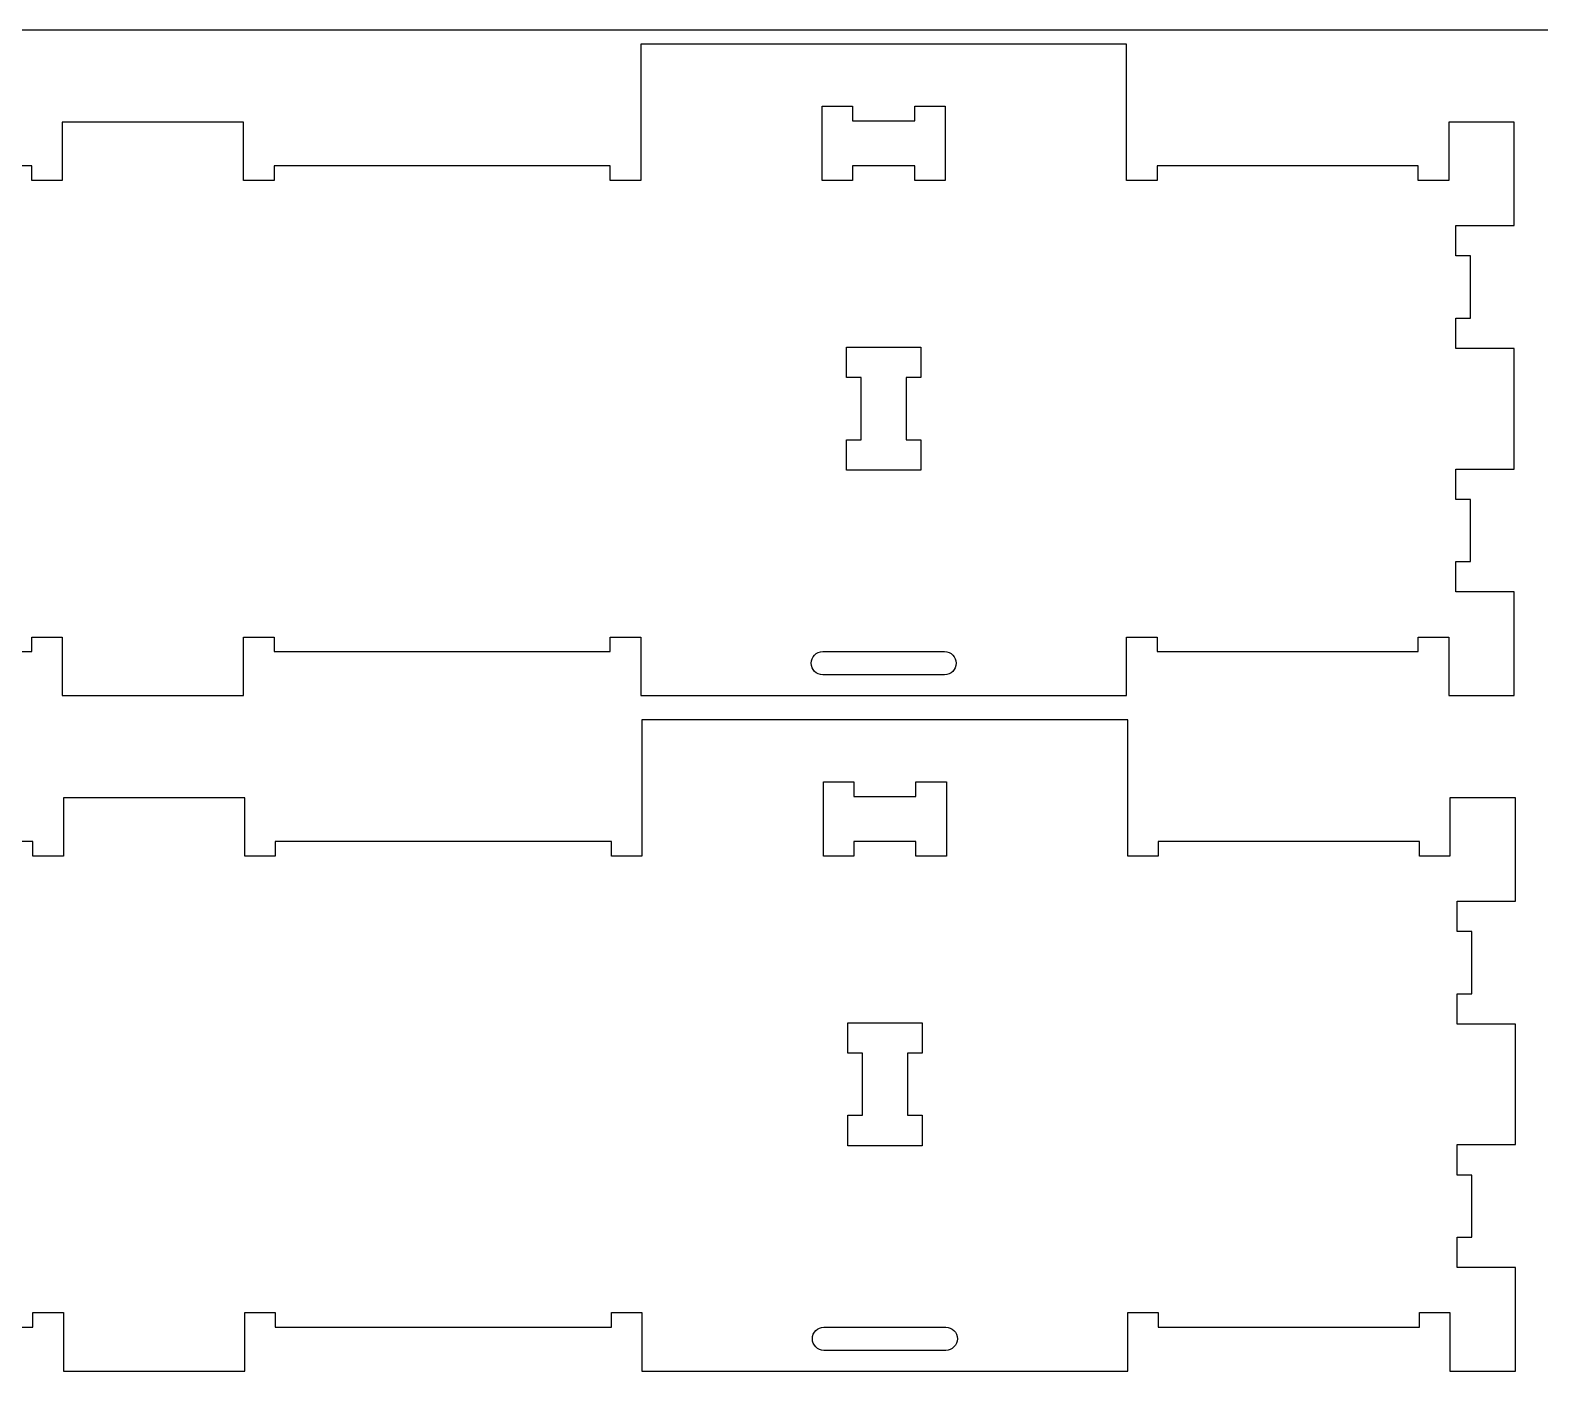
# Model space of a CAD drawing. Extents: x 0 to 4485, y 0 to 10771.
# Drawn here: x 1541 to 2161, y 3693 to 4249 of the extents above; entities that cross this region are included whole.
import ezdxf

# ---------------------------------------------------------------- set-up
doc = ezdxf.new("R2010")
doc.units = 0
for name, color, linetype in [('0_SHEET_SPRUCEPLY_2440X122', 1, 'CONTINUOUS'), ('3_ANYTOOL_CUTTHROUGH_INSID', 4, 'CONTINUOUS'), ('4_ANYTOOL_CUTTHROUGH_OUTSI', 5, 'CONTINUOUS')]:
    doc.layers.add(name, color=color, linetype=linetype)

msp = doc.modelspace()

# ---------------------------------------------------------------- linework, layer by layer
at = {"layer": '0_SHEET_SPRUCEPLY_2440X122'}
msp.add_lwpolyline([(371.7, 4249.42), (371.7, 3029.42), (2811.7, 3029.42), (2811.7, 4249.42)], close=True, dxfattribs=at)
at = {"layer": '3_ANYTOOL_CUTTHROUGH_INSID', "color": 4}
for points in [[(1878.45, 4212.17), (1903.95, 4212.17), (1903.95, 4218.17), (1916.45, 4218.17), (1916.45, 4187.67), (1903.95, 4187.67), (1903.95, 4193.67), (1878.45, 4193.67), (1878.45, 4187.67), (1865.95, 4187.67), (1865.95, 4218.17), (1878.45, 4218.17)], [(1900.45, 4106.72), (1900.45, 4081.22), (1906.45, 4081.22), (1906.45, 4068.72), (1875.95, 4068.72), (1875.95, 4081.22), (1881.95, 4081.22), (1881.95, 4106.72), (1875.95, 4106.72), (1875.95, 4119.22), (1906.45, 4119.22), (1906.45, 4106.72)], [(1878.95, 3934.67), (1904.45, 3934.67), (1904.45, 3940.67), (1916.95, 3940.67), (1916.95, 3910.17), (1904.45, 3910.17), (1904.45, 3916.17), (1878.95, 3916.17), (1878.95, 3910.17), (1866.45, 3910.17), (1866.45, 3940.67), (1878.95, 3940.67)], [(1900.95, 3829.22), (1900.95, 3803.72), (1906.95, 3803.72), (1906.95, 3791.22), (1876.45, 3791.22), (1876.45, 3803.72), (1882.45, 3803.72), (1882.45, 3829.22), (1876.45, 3829.22), (1876.45, 3841.72), (1906.95, 3841.72), (1906.95, 3829.22)]]:
    msp.add_lwpolyline(points, close=True, dxfattribs=at)
for points in [[(1916.2, 3984.67), (1866.2, 3984.67, -1), (1866.2, 3994.17), (1916.2, 3994.17, -1)], [(1916.7, 3707.17), (1866.7, 3707.17, -1), (1866.7, 3716.67), (1916.7, 3716.67, -1)]]:
    msp.add_lwpolyline(points, format="xyb", close=True, dxfattribs=at)
at = {"layer": '4_ANYTOOL_CUTTHROUGH_OUTSI'}
for points in [[(1403.45, 3994.17), (1541.45, 3994.17), (1541.45, 4000.17), (1553.95, 4000.17), (1553.95, 3976.17), (1628.45, 3976.17), (1628.45, 4000.17), (1640.95, 4000.17), (1640.95, 3994.17), (1778.95, 3994.17), (1778.95, 4000.17), (1791.45, 4000.17), (1791.45, 3976.17), (1990.95, 3976.17), (1990.95, 4000.17), (2003.45, 4000.17), (2003.45, 3994.17), (2041.2, 3994.17), (2041.2, 3994.17), (2051.51, 3994.17), (2110.64, 3994.17), (2110.64, 4000.17), (2123.14, 4000.17), (2123.14, 3976.17), (2150.09, 3976.17), (2150.09, 3993.92), (2150.09, 4018.67), (2126.09, 4018.67), (2126.09, 4031.17), (2132.09, 4031.17), (2132.09, 4056.67), (2126.09, 4056.67), (2126.09, 4069.17), (2150.09, 4069.17), (2150.09, 4118.67), (2126.09, 4118.67), (2126.09, 4131.17), (2132.09, 4131.17), (2132.09, 4156.67), (2126.09, 4156.67), (2126.09, 4169.17), (2150.09, 4169.17), (2150.09, 4193.92), (2150.09, 4211.67), (2123.14, 4211.67), (2123.14, 4187.67), (2110.64, 4187.67), (2110.64, 4193.67), (2051.51, 4193.67), (2041.2, 4193.67), (2003.45, 4193.67), (2003.45, 4187.67), (1990.95, 4187.67), (1990.95, 4243.67), (1791.45, 4243.67), (1791.45, 4187.67), (1778.95, 4187.67), (1778.95, 4193.67), (1640.95, 4193.67), (1640.95, 4187.67), (1628.45, 4187.67), (1628.45, 4211.67), (1553.95, 4211.67), (1553.95, 4187.67), (1541.45, 4187.67), (1541.45, 4193.67), (1403.45, 4193.67)], [(1403.95, 3716.67), (1541.95, 3716.67), (1541.95, 3722.67), (1554.45, 3722.67), (1554.45, 3698.67), (1628.95, 3698.67), (1628.95, 3722.67), (1641.45, 3722.67), (1641.45, 3716.67), (1779.45, 3716.67), (1779.45, 3722.67), (1791.95, 3722.67), (1791.95, 3698.67), (1991.45, 3698.67), (1991.45, 3722.67), (2003.95, 3722.67), (2003.95, 3716.67), (2041.7, 3716.67), (2041.7, 3716.67), (2052.01, 3716.67), (2111.14, 3716.67), (2111.14, 3722.67), (2123.64, 3722.67), (2123.64, 3698.67), (2150.59, 3698.67), (2150.59, 3716.42), (2150.59, 3741.17), (2126.59, 3741.17), (2126.59, 3753.67), (2132.59, 3753.67), (2132.59, 3779.17), (2126.59, 3779.17), (2126.59, 3791.67), (2150.59, 3791.67), (2150.59, 3841.17), (2126.59, 3841.17), (2126.59, 3853.67), (2132.59, 3853.67), (2132.59, 3879.17), (2126.59, 3879.17), (2126.59, 3891.67), (2150.59, 3891.67), (2150.59, 3916.42), (2150.59, 3934.17), (2123.64, 3934.17), (2123.64, 3910.17), (2111.14, 3910.17), (2111.14, 3916.17), (2052.01, 3916.17), (2041.7, 3916.17), (2003.95, 3916.17), (2003.95, 3910.17), (1991.45, 3910.17), (1991.45, 3966.17), (1791.95, 3966.17), (1791.95, 3910.17), (1779.45, 3910.17), (1779.45, 3916.17), (1641.45, 3916.17), (1641.45, 3910.17), (1628.95, 3910.17), (1628.95, 3934.17), (1554.45, 3934.17), (1554.45, 3910.17), (1541.95, 3910.17), (1541.95, 3916.17), (1403.95, 3916.17)]]:
    msp.add_lwpolyline(points, dxfattribs=at)

doc.saveas('drawing.dxf')
